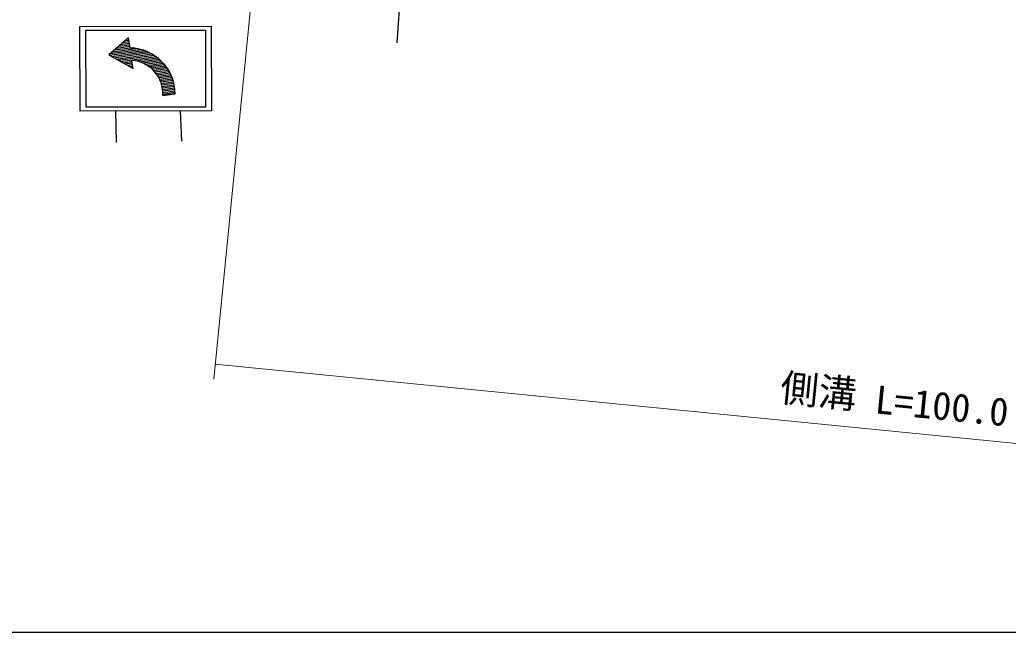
# Model space of a CAD drawing. Units: millimetres, scale not verified. Extents: x 40000 to 680000, y 20000 to 380000.
# Drawn here: x 294554 to 359105, y 205000 to 244965 of the extents above; entities that cross this region are included whole.
import ezdxf
from ezdxf.enums import TextEntityAlignment as Align

# ---------------------------------------------------------------- set-up
doc = ezdxf.new("R2010")
doc.units = ezdxf.units.MM
doc.header["$LTSCALE"] = 1000
for name, color, linetype, lineweight in [('M-BGD', 7, 'Continuous', 25), ('M-STR-HTXT', 7, 'Continuous', 13), ('M-STR-STRC', 7, 'Continuous', 25), ('M-TTL-BAND', 7, 'Continuous', 25)]:
    doc.layers.add(name, color=color, linetype=linetype, lineweight=lineweight)
doc.styles.add('ＭＳ ゴシック', font='')
doc.styles.get('ＭＳ ゴシック').set_extended_font_data('MS Gothic')

msp = doc.modelspace()

# ---------------------------------------------------------------- hatches: boundary and pattern name
at = {"layer": 'M-STR-STRC'}
h = msp.add_hatch(dxfattribs=at)
h.set_pattern_fill('USER', color=256, style=0, pattern_type=2)
h.set_pattern_definition([(188.2026, (303891, 240015), (28.535, -197.954), []), (188.2026, (303877, 240114), (28.535, -197.954), [])])
h.paths.add_polyline_path([(303891, 240015, 0.41621), (301878, 242306), (301952, 241789), (300376, 242672), (301663, 243796), (301760, 243124, -0.40701), (304702, 240132)])

# ---------------------------------------------------------------- linework, layer by layer
at = {"layer": 'M-BGD'}
msp.add_lwpolyline([(315596, 246795), (315858, 250626), (319654, 250367), (319182, 243461)], dxfattribs=at)
at = {"layer": 'M-STR-HTXT'}
for p, q in [((312170, 271486), (307219, 221504)), ((307318, 222499), (401846, 213136))]:
    msp.add_line(p, q, dxfattribs=at)
at = {"layer": 'M-STR-STRC'}
for p, q in [((301760, 243124), (301663, 243796)), ((301952, 241789), (301878, 242306)), ((304702, 240132), (303891, 240015)), ((300796, 239016), (300843, 236965)), ((305027, 239025), (305120, 237052))]:
    msp.add_line(p, q, dxfattribs=at)
for points in [[(298485, 244537), (307064, 244554), (307076, 239029), (298496, 239012)], [(298875, 244277), (306674, 244292), (306685, 239269), (298885, 239254)]]:
    msp.add_lwpolyline(points, close=True, dxfattribs=at)
msp.add_lwpolyline([(301663, 243796), (300376, 242672), (301952, 241789)], dxfattribs=at)
for centre, radius, start, end in [((301698, 240120), 3004, 0.22743, 88.81513), ((301747, 240161), 2149, 356.10297, 86.49334)]:
    msp.add_arc(centre, radius, start, end, dxfattribs=at)
at = {"layer": 'M-TTL-BAND'}
msp.add_line((40000, 205000), (579000, 205000), dxfattribs=at)

# ---------------------------------------------------------------- texts
at = {"layer": 'M-STR-HTXT', "style": 'ＭＳ ゴシック'}
msp.add_text('側溝', height=1833, rotation=354.343, dxfattribs=at).set_placement((344090, 219533), align=Align.BOTTOM_LEFT)
msp.add_text('L=100.0', height=1833, rotation=354.343, dxfattribs=at).set_placement((354631, 218315), align=Align.BOTTOM_CENTER)

doc.saveas('drawing.dxf')
